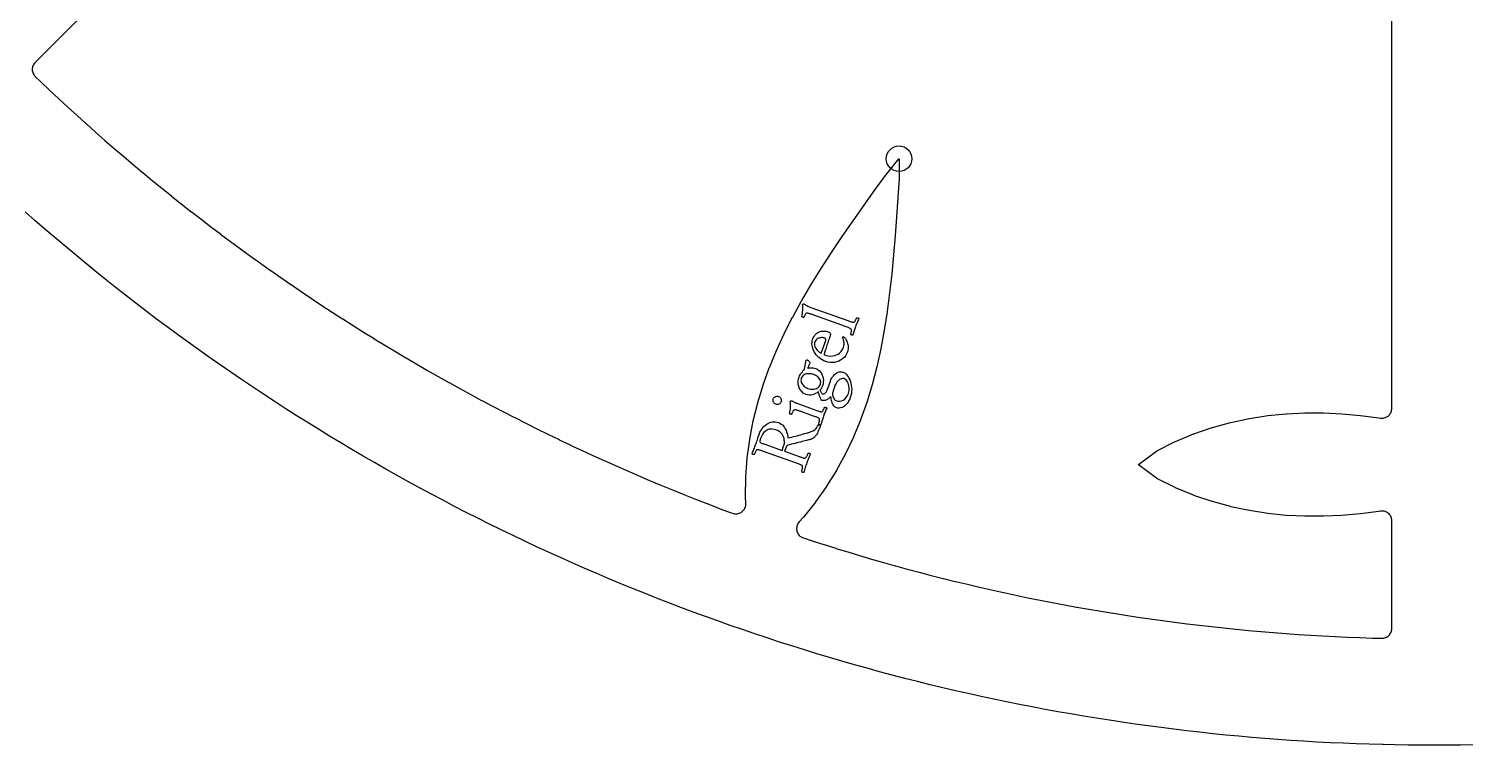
# Model space of a CAD drawing. Header units: millimetres. Extents: x -54 to 54, y -54 to 54.
# Drawn here: x -35.68 to 0.78, y -54 to -35.8 of the extents above; entities that cross this region are included whole.
import ezdxf

# ---------------------------------------------------------------- set-up
doc = ezdxf.new("R2010")
doc.units = ezdxf.units.MM
for name, color, linetype in [('CUT_INNER', 6, 'Continuous'), ('CUT_OUTER', 1, 'Continuous'), ('ENGRAVE', 7, 'Continuous'), ('TEXT', 5, 'Continuous')]:
    doc.layers.add(name, color=color, linetype=linetype)

msp = doc.modelspace()

# ---------------------------------------------------------------- linework, layer by layer
at = {"layer": 'CUT_INNER'}
msp.add_lwpolyline([(-27.9833, -29.1289), (-35.5171, -36.6626), (-35.5338, -36.6811), (-35.5486, -36.7011), (-35.5613, -36.7224), (-35.5718, -36.745), (-35.58, -36.7684), (-35.5859, -36.7926), (-35.5893, -36.8172), (-35.5903, -36.8421), (-35.5888, -36.8669), (-35.5848, -36.8914), (-35.5785, -36.9155), (-35.5697, -36.9388), (-35.5587, -36.9611), (-35.5455, -36.9822), (-35.5303, -37.0018), (-35.5133, -37.0199), (-35.374, -37.1533), (-35.3729, -37.1544), (-35.1453, -37.3697), (-35.1442, -37.3707), (-34.9154, -37.5846), (-34.9143, -37.5857), (-34.6841, -37.7982), (-34.683, -37.7992), (-34.4515, -38.0103), (-34.4504, -38.0113), (-34.2177, -38.221), (-34.2165, -38.222), (-33.9825, -38.4302), (-33.9814, -38.4312), (-33.7461, -38.638), (-33.7449, -38.639), (-33.5083, -38.8443), (-33.5072, -38.8453), (-33.2694, -39.0492), (-33.2682, -39.0502), (-33.0291, -39.2526), (-33.028, -39.2536), (-32.7877, -39.4545), (-32.7865, -39.4555), (-32.545, -39.6549), (-32.5438, -39.6559), (-32.301, -39.8539), (-32.2998, -39.8549), (-32.0559, -40.0513), (-32.0547, -40.0523), (-31.8095, -40.2473), (-31.8083, -40.2482), (-31.562, -40.4417), (-31.5608, -40.4426), (-31.3132, -40.6346), (-31.312, -40.6355), (-31.0633, -40.826), (-31.0621, -40.8269), (-30.8122, -41.0158), (-30.811, -41.0167), (-30.56, -41.2041), (-30.5588, -41.205), (-30.3066, -41.3908), (-30.3054, -41.3917), (-30.0521, -41.576), (-30.0508, -41.5769), (-29.7964, -41.7596), (-29.7951, -41.7605), (-29.5396, -41.9417), (-29.5383, -41.9425), (-29.2817, -42.1221), (-29.2804, -42.123), (-29.0227, -42.301), (-29.0214, -42.3019), (-28.7626, -42.4783), (-28.7613, -42.4791), (-28.5014, -42.654), (-28.5001, -42.6548), (-28.2391, -42.828), (-28.2379, -42.8289), (-27.9758, -43.0005), (-27.9745, -43.0013), (-27.7114, -43.1714), (-27.7101, -43.1722), (-27.446, -43.3406), (-27.4447, -43.3414), (-27.1796, -43.5082), (-27.1783, -43.509), (-26.9121, -43.6741), (-26.9108, -43.6749), (-26.6436, -43.8384), (-26.6423, -43.8392), (-26.3741, -44.0011), (-26.3728, -44.0019), (-26.1036, -44.1621), (-26.1023, -44.1629), (-25.8322, -44.3214), (-25.8309, -44.3222), (-25.5597, -44.4791), (-25.5584, -44.4799), (-25.2863, -44.6351), (-25.285, -44.6358), (-25.012, -44.7894), (-25.0107, -44.7901), (-24.7367, -44.942), (-24.7354, -44.9428), (-24.4605, -45.093), (-24.4591, -45.0937), (-24.1833, -45.2422), (-24.182, -45.2429), (-23.9053, -45.3897), (-23.9039, -45.3904), (-23.6263, -45.5356), (-23.625, -45.5363), (-23.3465, -45.6797), (-23.3451, -45.6804), (-23.0657, -45.8221), (-23.0644, -45.8227), (-22.7842, -45.9627), (-22.7828, -45.9634), (-22.5017, -46.1017), (-22.5003, -46.1023), (-22.2184, -46.2389), (-22.217, -46.2395), (-21.9343, -46.3743), (-21.9329, -46.375), (-21.6493, -46.508), (-21.6479, -46.5087), (-21.3635, -46.64), (-21.3621, -46.6406), (-21.077, -46.7702), (-21.0756, -46.7708), (-20.7896, -46.8986), (-20.7882, -46.8993), (-20.5014, -47.0253), (-20.5, -47.0259), (-20.2125, -47.1502), (-20.2111, -47.1508), (-19.9228, -47.2734), (-19.9214, -47.274), (-19.6324, -47.3947), (-19.631, -47.3953), (-19.3412, -47.5143), (-19.3398, -47.5149), (-19.0493, -47.6321), (-19.0479, -47.6326), (-18.7567, -47.7481), (-18.7552, -47.7486), (-18.4633, -47.8623), (-18.4619, -47.8628), (-18.1693, -47.9746), (-18.1679, -47.9752), (-17.8746, -48.0852), (-17.8732, -48.0858), (-17.8138, -48.1076), (-17.7903, -48.115), (-17.7662, -48.12), (-17.7417, -48.1226), (-17.717, -48.1228), (-17.6925, -48.1206), (-17.6683, -48.1159), (-17.6446, -48.1089), (-17.6218, -48.0996), (-17.6, -48.0881), (-17.5795, -48.0745), (-17.5603, -48.059), (-17.5428, -48.0416), (-17.5271, -48.0226), (-17.5134, -48.0022), (-17.5017, -47.9805), (-17.4922, -47.9577), (-17.485, -47.9342), (-17.4802, -47.91), (-17.4777, -47.8855), (-17.4777, -47.8608), (-17.4861, -47.6891), (-17.4862, -47.6811), (-17.4786, -47.1929), (-17.4783, -47.1854), (-17.4423, -46.7071), (-17.4415, -46.7), (-17.3789, -46.231), (-17.3778, -46.2241), (-17.2899, -45.7641), (-17.2885, -45.7574), (-17.1766, -45.3058), (-17.1748, -45.2995), (-17.04, -44.8558), (-17.038, -44.8499), (-16.8815, -44.4135), (-16.8794, -44.4082), (-16.7026, -43.9786), (-16.7005, -43.9737), (-16.505, -43.5503), (-16.5029, -43.546), (-16.2904, -43.1281), (-16.2884, -43.1244), (-16.0606, -42.7112), (-16.0588, -42.7081), (-15.8177, -42.2991), (-15.8161, -42.2965), (-15.5637, -41.891), (-15.5624, -41.8889), (-15.3006, -41.4861), (-15.2996, -41.4845), (-15.0304, -41.0838), (-15.0296, -41.0826), (-14.7552, -40.6839), (-14.4758, -40.285), (-14.193, -39.8872), (-14.1923, -39.8861), (-13.9071, -39.4939), (-13.9026, -39.488), (-13.5919, -39.1106), (-13.5881, -39.1064), (-13.5879, -39.112), (-13.5872, -39.6009), (-13.5874, -39.6083), (-13.6158, -40.0924), (-13.6159, -40.0937), (-13.6495, -40.5788), (-13.6865, -41.0641), (-13.7275, -41.5485), (-13.7277, -41.5499), (-13.7738, -42.0304), (-13.774, -42.0323), (-13.8272, -42.5098), (-13.8275, -42.5122), (-13.8897, -42.9858), (-13.8901, -42.9888), (-13.9632, -43.4579), (-13.9638, -43.4615), (-14.0498, -43.9254), (-14.0506, -43.9294), (-14.1514, -44.3874), (-14.1525, -44.392), (-14.27, -44.8434), (-14.2715, -44.8485), (-14.4073, -45.2927), (-14.4091, -45.2982), (-14.565, -45.7348), (-14.5672, -45.7406), (-14.7445, -46.1691), (-14.7471, -46.1751), (-14.9471, -46.5952), (-14.9502, -46.6012), (-15.1741, -47.0126), (-15.1776, -47.0186), (-15.4268, -47.4209), (-15.4307, -47.4269), (-15.7063, -47.8195), (-15.7108, -47.8254), (-16.0146, -48.2077), (-16.0198, -48.2138), (-16.1248, -48.3298), (-16.1406, -48.349), (-16.1544, -48.3697), (-16.166, -48.3917), (-16.1754, -48.4147), (-16.1825, -48.4386), (-16.1871, -48.463), (-16.1893, -48.4878), (-16.1891, -48.5127), (-16.1864, -48.5374), (-16.1812, -48.5617), (-16.1736, -48.5854), (-16.1637, -48.6082), (-16.1516, -48.63), (-16.1374, -48.6504), (-16.1212, -48.6693), (-16.1033, -48.6865), (-16.0837, -48.7018), (-16.0627, -48.7151), (-16.0405, -48.7263), (-16.0172, -48.7352), (-15.7934, -48.8084), (-15.792, -48.8089), (-15.4936, -48.9044), (-15.4922, -48.9048), (-15.1933, -48.9985), (-15.1918, -48.999), (-14.8923, -49.0908), (-14.8909, -49.0913), (-14.5908, -49.1813), (-14.5894, -49.1817), (-14.2888, -49.2699), (-14.2873, -49.2703), (-13.9862, -49.3566), (-13.9847, -49.357), (-13.6831, -49.4415), (-13.6816, -49.4419), (-13.3795, -49.5245), (-13.378, -49.5249), (-13.0753, -49.6057), (-13.0739, -49.6061), (-12.7707, -49.685), (-12.7692, -49.6854), (-12.4656, -49.7624), (-12.4641, -49.7628), (-12.1601, -49.838), (-12.1586, -49.8383), (-11.854, -49.9116), (-11.8525, -49.912), (-11.5476, -49.9834), (-11.5461, -49.9838), (-11.2406, -50.0533), (-11.2391, -50.0537), (-10.9333, -50.1214), (-10.9318, -50.1217), (-10.6256, -50.1875), (-10.6241, -50.1878), (-10.3174, -50.2518), (-10.3159, -50.2521), (-10.0089, -50.3141), (-10.0074, -50.3144), (-9.7, -50.3746), (-9.6985, -50.3749), (-9.3907, -50.4332), (-9.3892, -50.4334), (-9.0811, -50.4898), (-9.0796, -50.4901), (-8.7711, -50.5446), (-8.7696, -50.5449), (-8.4608, -50.5975), (-8.4593, -50.5977), (-8.1502, -50.6484), (-8.1487, -50.6487), (-7.8393, -50.6975), (-7.8377, -50.6977), (-7.528, -50.7446), (-7.5265, -50.7449), (-7.2165, -50.7899), (-7.215, -50.7901), (-6.9048, -50.8332), (-6.9032, -50.8334), (-6.5927, -50.8746), (-6.5912, -50.8748), (-6.2804, -50.9141), (-6.2789, -50.9143), (-5.9679, -50.9517), (-5.9664, -50.9519), (-5.6552, -50.9873), (-5.6536, -50.9875), (-5.3422, -51.0211), (-5.3407, -51.0212), (-5.029, -51.0529), (-5.0275, -51.053), (-4.7157, -51.0828), (-4.7142, -51.0829), (-4.4022, -51.1108), (-4.4006, -51.1109), (-4.0885, -51.1368), (-4.0869, -51.1369), (-3.7746, -51.1609), (-3.7731, -51.1611), (-3.4606, -51.1831), (-3.4591, -51.1832), (-3.1465, -51.2034), (-3.145, -51.2035), (-2.8323, -51.2218), (-2.8308, -51.2218), (-2.5179, -51.2382), (-2.5164, -51.2382), (-2.2035, -51.2527), (-2.202, -51.2527), (-1.889, -51.2652), (-1.8874, -51.2653), (-1.5744, -51.2758), (-1.5729, -51.2759), (-1.3369, -51.2824), (-1.3119, -51.2818), (-1.2872, -51.2788), (-1.2628, -51.2733), (-1.2391, -51.2654), (-1.2164, -51.2552), (-1.1947, -51.2427), (-1.1744, -51.2282), (-1.1557, -51.2117), (-1.1387, -51.1934), (-1.1236, -51.1735), (-1.1105, -51.1522), (-1.0997, -51.1298), (-1.0911, -51.1063), (-1.085, -51.0821), (-1.0812, -51.0574), (-1.08, -51.0325), (-1.08, -48.3008), (-1.0812, -48.2767), (-1.0846, -48.253), (-1.0903, -48.2296), (-1.0983, -48.2069), (-1.1084, -48.1851), (-1.1205, -48.1644), (-1.1345, -48.1449), (-1.1504, -48.1268), (-1.1679, -48.1104), (-1.187, -48.0957), (-1.2073, -48.0829), (-1.2288, -48.0721), (-1.2512, -48.0635), (-1.2744, -48.057), (-1.298, -48.0528), (-1.322, -48.0509), (-1.346, -48.0513), (-1.3699, -48.054), (-1.4089, -48.0603), (-1.4131, -48.0609), (-1.8782, -48.1202), (-1.8829, -48.1207), (-2.3475, -48.1622), (-2.3528, -48.1625), (-2.8168, -48.1843), (-2.8226, -48.1844), (-3.2862, -48.1848), (-3.2923, -48.1846), (-3.7556, -48.1621), (-3.7621, -48.1616), (-4.225, -48.1148), (-4.2317, -48.114), (-4.6945, -48.0417), (-4.7014, -48.0404), (-5.164, -47.9414), (-5.171, -47.9397), (-5.6335, -47.8125), (-5.6406, -47.8103), (-6.1029, -47.6529), (-6.1104, -47.6501), (-6.5718, -47.4592), (-6.5805, -47.4552), (-7.0411, -47.2214), (-7.0457, -47.2188), (-7.05, -47.2159), (-7.5104, -46.8751), (-7.5149, -46.8715), (-7.5104, -46.8678), (-7.05, -46.527), (-7.0457, -46.5241), (-7.0411, -46.5215), (-6.5805, -46.2877), (-6.5718, -46.2837), (-6.1104, -46.0928), (-6.1029, -46.09), (-5.6406, -45.9326), (-5.6335, -45.9305), (-5.171, -45.8032), (-5.164, -45.8015), (-4.7014, -45.7025), (-4.6945, -45.7012), (-4.2317, -45.6289), (-4.225, -45.6281), (-3.7621, -45.5813), (-3.7556, -45.5808), (-3.2923, -45.5583), (-3.2862, -45.5582), (-2.8226, -45.5585), (-2.8168, -45.5587), (-2.3528, -45.5804), (-2.3475, -45.5807), (-1.8829, -45.6222), (-1.8782, -45.6227), (-1.4131, -45.6821), (-1.4089, -45.6826), (-1.3699, -45.689), (-1.346, -45.6917), (-1.322, -45.692), (-1.298, -45.6901), (-1.2744, -45.6859), (-1.2512, -45.6794), (-1.2288, -45.6708), (-1.2073, -45.66), (-1.187, -45.6472), (-1.1679, -45.6325), (-1.1504, -45.6161), (-1.1345, -45.598), (-1.1205, -45.5786), (-1.1084, -45.5578), (-1.0983, -45.536), (-1.0903, -45.5133), (-1.0846, -45.49), (-1.0812, -45.4662), (-1.08, -45.4422), (-1.08, -32.0319)], dxfattribs=at)
at = {"layer": 'CUT_OUTER'}
msp.add_lwpolyline([(0.994, -53.9909), (0.6627, -53.9959), (0.3313, -53.999), (0, -54), (-0.3313, -53.999), (-0.6627, -53.9959), (-0.994, -53.9909), (-1.3031, -53.9842), (-1.3245, -53.9838), (-1.6557, -53.9746), (-1.9868, -53.9634), (-2.3179, -53.9502), (-2.6489, -53.935), (-2.9798, -53.9177), (-3.3106, -53.8984), (-3.6412, -53.8771), (-3.9717, -53.8537), (-4.3021, -53.8284), (-4.6323, -53.8009), (-4.9623, -53.7715), (-5.2922, -53.74), (-5.6218, -53.7066), (-5.9512, -53.6711), (-6.2804, -53.6335), (-6.6094, -53.594), (-6.9381, -53.5524), (-7.2666, -53.5088), (-7.5948, -53.4632), (-7.9227, -53.4156), (-8.2503, -53.366), (-8.5776, -53.3144), (-8.9046, -53.2608), (-9.2312, -53.2051), (-9.5575, -53.1475), (-9.8834, -53.0878), (-10.209, -53.0262), (-10.5341, -52.9626), (-10.8589, -52.8969), (-11.1833, -52.8293), (-11.5072, -52.7597), (-11.8307, -52.6881), (-12.1538, -52.6145), (-12.4764, -52.5389), (-12.7985, -52.4614), (-13.1202, -52.3819), (-13.4414, -52.3004), (-13.762, -52.2169), (-14.0821, -52.1315), (-14.4018, -52.0441), (-14.7208, -51.9548), (-15.0393, -51.8635), (-15.3573, -51.7702), (-15.6746, -51.675), (-15.9914, -51.5778), (-16.3076, -51.4788), (-16.6232, -51.3777), (-16.9381, -51.2748), (-17.2524, -51.1699), (-17.566, -51.063), (-17.879, -50.9543), (-18.1913, -50.8436), (-18.503, -50.7311), (-18.8139, -50.6166), (-19.1241, -50.5002), (-19.4336, -50.3819), (-19.7424, -50.2617), (-20.0504, -50.1396), (-20.3577, -50.0156), (-20.6642, -49.8898), (-20.9699, -49.7621), (-21.2749, -49.6324), (-21.579, -49.501), (-21.8823, -49.3676), (-22.1848, -49.2324), (-22.4865, -49.0954), (-22.7873, -48.9565), (-23.0873, -48.8157), (-23.3864, -48.6732), (-23.6846, -48.5288), (-23.9819, -48.3825), (-24.2783, -48.2345), (-24.5738, -48.0846), (-24.8684, -47.9329), (-25.1621, -47.7794), (-25.4547, -47.6241), (-25.7465, -47.467), (-26.0373, -47.3082), (-26.327, -47.1475), (-26.6158, -46.9851), (-26.9036, -46.8209), (-27.1904, -46.6549), (-27.4762, -46.4872), (-27.7609, -46.3177), (-28.0446, -46.1465), (-28.3272, -45.9736), (-28.6087, -45.7989), (-28.8892, -45.6225), (-29.1686, -45.4444), (-29.4469, -45.2645), (-29.7241, -45.083), (-30.0002, -44.8998), (-30.2751, -44.7149), (-30.5489, -44.5283), (-30.8215, -44.34), (-31.093, -44.15), (-31.3633, -43.9584), (-31.6325, -43.7651), (-31.9004, -43.5702), (-32.1671, -43.3737), (-32.4327, -43.1755), (-32.697, -42.9757), (-32.9601, -42.7742), (-33.2219, -42.5712), (-33.4825, -42.3665), (-33.7418, -42.1603), (-33.9999, -41.9525), (-34.2566, -41.743), (-34.5121, -41.5321), (-34.7663, -41.3195), (-35.0192, -41.1054), (-35.2708, -40.8898), (-35.521, -40.6726), (-35.7699, -40.4539)], dxfattribs=at)
at = {"layer": 'ENGRAVE'}
msp.add_circle((-13.5879, -39.1056), 0.324, dxfattribs=at)
at = {"layer": 'TEXT'}
for points in [[(-15.8209, -43.054), (-15.8326, -43.0499), (-15.8455, -43.0455), (-15.8596, -43.0408), (-15.8749, -43.0358), (-15.8901, -43.0314), (-15.904, -43.0285), (-15.9166, -43.0271), (-15.9278, -43.0272), (-15.94, -43.0293), (-15.9514, -43.0356), (-15.962, -43.046), (-15.9717, -43.0606), (-15.9808, -43.0776), (-15.9894, -43.0956), (-15.9975, -43.1145), (-16.005, -43.1343), (-16.0069, -43.1347), (-16.012, -43.1338), (-16.0201, -43.1317), (-16.0314, -43.1283), (-16.0426, -43.1244), (-16.0506, -43.1206), (-16.0554, -43.1169), (-16.0569, -43.1135), (-16.0485, -43.0745), (-16.0419, -43.0355), (-16.0371, -42.9963), (-16.0341, -42.9571), (-16.0327, -42.9182), (-16.0325, -42.88), (-16.0336, -42.8425), (-16.0359, -42.8057), (-16.0338, -42.8019), (-16.0303, -42.7988), (-16.0255, -42.7963), (-16.0193, -42.7945), (-16.0127, -42.7933), (-16.0065, -42.7931), (-16.0008, -42.7936), (-15.9955, -42.795), (-15.993, -42.7967), (-15.9854, -42.8018), (-15.9727, -42.8102), (-15.9549, -42.8221), (-15.932, -42.8358), (-15.9038, -42.8498), (-15.8702, -42.8642), (-15.8313, -42.8789), (-14.8915, -43.2152), (-14.8696, -43.2229), (-14.8483, -43.2303), (-14.8279, -43.2373), (-14.8081, -43.2439), (-14.7894, -43.2495), (-14.7721, -43.2536), (-14.7563, -43.2562), (-14.742, -43.2572), (-14.7359, -43.2556), (-14.729, -43.2513), (-14.7215, -43.2442), (-14.7133, -43.2344), (-14.7049, -43.2228), (-14.697, -43.2105), (-14.6896, -43.1974), (-14.6826, -43.1837), (-14.6764, -43.1705), (-14.6713, -43.1594), (-14.6674, -43.1503), (-14.6647, -43.1432), (-14.6589, -43.1422), (-14.6518, -43.1424), (-14.6434, -43.1438), (-14.6338, -43.1463), (-14.6244, -43.1497), (-14.617, -43.1537), (-14.6115, -43.1583), (-14.608, -43.1635), (-14.6205, -43.1923), (-14.6322, -43.2194), (-14.6432, -43.2447), (-14.6535, -43.2683), (-14.6634, -43.2919), (-14.6735, -43.3172), (-14.6838, -43.344), (-14.6942, -43.3726), (-14.7039, -43.4003), (-14.7127, -43.4268), (-14.7207, -43.452), (-14.7277, -43.476), (-14.7347, -43.5003), (-14.7421, -43.5265), (-14.7501, -43.5547), (-14.7587, -43.5848), (-14.7648, -43.5866), (-14.7719, -43.5867), (-14.7802, -43.5851), (-14.7896, -43.5818), (-14.7987, -43.5776), (-14.806, -43.5733), (-14.8116, -43.569), (-14.8154, -43.5645), (-14.8131, -43.5574), (-14.8104, -43.5481), (-14.8073, -43.5366), (-14.804, -43.5229), (-14.8008, -43.5082), (-14.7983, -43.4936), (-14.7966, -43.4789), (-14.7955, -43.4643), (-14.7955, -43.4511), (-14.7969, -43.4409), (-14.7996, -43.4337), (-14.8036, -43.4294), (-14.8154, -43.4211), (-14.8292, -43.4131), (-14.8451, -43.4053), (-14.8632, -43.3978), (-14.8826, -43.3903), (-14.9029, -43.3827), (-14.924, -43.375), (-14.9458, -43.3671)], [(-15.4956, -44.0797), (-15.4346, -44.0994), (-15.3767, -44.1114), (-15.3217, -44.1158), (-15.2697, -44.1126), (-15.2212, -44.1027), (-15.1769, -44.087), (-15.1366, -44.0655), (-15.1003, -44.0384), (-15.0685, -44.0066), (-15.0413, -43.9715), (-15.0187, -43.9331), (-15.0008, -43.8912), (-14.9925, -43.864), (-14.987, -43.8373), (-14.9844, -43.811), (-14.9846, -43.7851), (-14.9869, -43.7601), (-14.9907, -43.7366), (-14.9958, -43.7146), (-15.0023, -43.6942), (-15.0093, -43.6758), (-15.0156, -43.6603), (-15.0214, -43.6475), (-15.0266, -43.6375), (-15.0257, -43.6363), (-15.0236, -43.6348), (-15.0205, -43.633), (-15.0162, -43.6309), (-15.0113, -43.6292), (-15.006, -43.6286), (-15.0004, -43.6291), (-14.9945, -43.6307), (-14.9864, -43.6345), (-14.9783, -43.6399), (-14.9703, -43.6471), (-14.9624, -43.6559), (-14.9512, -43.6716), (-14.9395, -43.6903), (-14.9274, -43.7121), (-14.9148, -43.7369), (-14.903, -43.7643), (-14.8932, -43.7938), (-14.8854, -43.8254), (-14.8797, -43.8591), (-14.8773, -43.8944), (-14.8796, -43.9306), (-14.8864, -43.9677), (-14.8979, -44.0057), (-14.9214, -44.0606), (-14.9505, -44.1097), (-14.9853, -44.1531), (-15.0258, -44.1907), (-15.0706, -44.2222), (-15.1185, -44.2472), (-15.1695, -44.2657), (-15.2236, -44.2776), (-15.2795, -44.2826), (-15.336, -44.2802), (-15.3929, -44.2706), (-15.4504, -44.2536), (-15.4984, -44.2339), (-15.5432, -44.2104), (-15.5847, -44.183), (-15.623, -44.1518), (-15.6578, -44.1178), (-15.6889, -44.082), (-15.7161, -44.0444), (-15.7396, -44.005), (-15.7592, -43.9646), (-15.7749, -43.9241), (-15.7867, -43.8834), (-15.7946, -43.8425), (-15.7983, -43.8026), (-15.7976, -43.7649), (-15.7926, -43.7293), (-15.7832, -43.6958), (-15.766, -43.6539), (-15.7465, -43.6172), (-15.7246, -43.5859), (-15.7003, -43.5598), (-15.6744, -43.5382), (-15.6478, -43.5203), (-15.6206, -43.5061), (-15.5927, -43.4955), (-15.5649, -43.488), (-15.538, -43.4831), (-15.512, -43.4807), (-15.4869, -43.4808), (-15.4634, -43.4827), (-15.4424, -43.4856), (-15.4236, -43.4895), (-15.4072, -43.4944), (-15.3873, -43.5023), (-15.3702, -43.5106), (-15.3557, -43.5193), (-15.344, -43.5285), (-15.3355, -43.5385), (-15.3305, -43.5499), (-15.3292, -43.5625), (-15.3315, -43.5764), (-15.3346, -43.5881), (-15.3394, -43.6041), (-15.3459, -43.6246), (-15.3542, -43.6494), (-15.3635, -43.6774), (-15.3735, -43.7073), (-15.3839, -43.7392), (-15.395, -43.773), (-15.4062, -43.8077), (-15.4174, -43.8421), (-15.4285, -43.8763), (-15.4395, -43.9102), (-15.45, -43.9427), (-15.4598, -43.9726), (-15.4688, -43.9999), (-15.477, -44.0247), (-15.4841, -44.0457), (-15.4895, -44.0619), (-15.4933, -44.0733), (-15.4956, -44.0797)], [(-15.5649, -44.0435), (-15.4496, -43.7215), (-15.4471, -43.7124), (-15.4461, -43.7036), (-15.4466, -43.6949), (-15.4485, -43.6865), (-15.4525, -43.6784), (-15.459, -43.671), (-15.468, -43.6643), (-15.4796, -43.6582), (-15.493, -43.6535), (-15.5098, -43.6502), (-15.53, -43.6483), (-15.5535, -43.6478), (-15.5786, -43.6493), (-15.6036, -43.6535), (-15.6284, -43.6606), (-15.653, -43.6704), (-15.6759, -43.684), (-15.6953, -43.7024), (-15.7113, -43.7256), (-15.7239, -43.7536), (-15.7324, -43.7844), (-15.7355, -43.814), (-15.7332, -43.8424), (-15.7254, -43.8696), (-15.7139, -43.8953), (-15.7004, -43.9194), (-15.6848, -43.9417), (-15.6672, -43.9624), (-15.6489, -43.981), (-15.6312, -43.9975), (-15.6142, -44.0117), (-15.5978, -44.0238), (-15.5837, -44.0332), (-15.5735, -44.0396), (-15.5672, -44.0431), (-15.5649, -44.0435)], [(-15.332, -44.7529), (-15.3163, -44.7146), (-15.2975, -44.6787), (-15.2755, -44.6452), (-15.2504, -44.6142), (-15.2232, -44.5864), (-15.1948, -44.5626), (-15.1654, -44.543), (-15.1349, -44.5276), (-15.1041, -44.5171), (-15.0741, -44.5125), (-15.0447, -44.5138), (-15.016, -44.521), (-14.9863, -44.5345), (-14.9579, -44.5535), (-14.9309, -44.5778), (-14.9052, -44.6074), (-14.8814, -44.6414), (-14.8599, -44.6788), (-14.8408, -44.7194), (-14.8239, -44.7633), (-14.8101, -44.8098), (-14.7999, -44.8582), (-14.7934, -44.9084), (-14.7905, -44.9604), (-14.7919, -45.0131), (-14.7981, -45.0656), (-14.8093, -45.1177), (-14.8253, -45.1695), (-14.8411, -45.2084), (-14.8602, -45.2462), (-14.8825, -45.2827), (-14.9082, -45.3181), (-14.9366, -45.3506), (-14.9673, -45.3786), (-15.0002, -45.4021), (-15.0353, -45.4211), (-15.0721, -45.434), (-15.11, -45.439), (-15.1489, -45.4362), (-15.1889, -45.4256), (-15.21, -45.4153), (-15.229, -45.4004), (-15.2457, -45.3809), (-15.2602, -45.3567), (-15.2728, -45.3296), (-15.2838, -45.3014), (-15.2933, -45.272), (-15.3012, -45.2415), (-15.3077, -45.2118), (-15.3131, -45.1852), (-15.3172, -45.1616), (-15.3201, -45.141), (-15.3332, -45.156), (-15.3479, -45.1708), (-15.3642, -45.1854), (-15.3823, -45.1999), (-15.4017, -45.2133), (-15.4223, -45.2247), (-15.444, -45.2341), (-15.4669, -45.2416), (-15.4904, -45.2461), (-15.5142, -45.2469), (-15.5382, -45.2439), (-15.5624, -45.2371), (-15.5694, -45.2233), (-15.5765, -45.2072), (-15.5839, -45.1889), (-15.5915, -45.1684), (-15.599, -45.1469), (-15.6061, -45.1255), (-15.6129, -45.1042), (-15.6192, -45.0831), (-15.6249, -45.0633), (-15.6294, -45.0461), (-15.6328, -45.0313), (-15.6352, -45.0191), (-15.6697, -45.046), (-15.7067, -45.0681), (-15.7461, -45.0855), (-15.788, -45.0981), (-15.8303, -45.1055), (-15.8709, -45.107), (-15.9098, -45.1027), (-15.9471, -45.0926), (-15.9849, -45.076), (-16.0194, -45.0545), (-16.0506, -45.028), (-16.0784, -44.9965), (-16.1022, -44.9611), (-16.1214, -44.9229), (-16.136, -44.8816), (-16.146, -44.8375), (-16.1506, -44.7917), (-16.149, -44.7453), (-16.1412, -44.6985), (-16.1273, -44.6511), (-16.1151, -44.6204), (-16.1016, -44.5929), (-16.0869, -44.5688), (-16.0709, -44.5479), (-16.0552, -44.5297), (-16.0412, -44.5134), (-16.0289, -44.4991), (-16.0182, -44.4868), (-16.0093, -44.4759), (-16.0029, -44.468), (-15.999, -44.463), (-15.9976, -44.4611), (-15.9969, -44.4598), (-15.995, -44.4571), (-15.9921, -44.4529), (-15.9881, -44.4473), (-15.9424, -44.2238), (-15.936, -44.2171), (-15.9294, -44.213), (-15.9226, -44.2116), (-15.9156, -44.2128), (-15.9088, -44.2162), (-15.9004, -44.2222), (-15.8905, -44.2307), (-15.8792, -44.2418), (-15.8683, -44.2539), (-15.8599, -44.2653), (-15.8539, -44.2761), (-15.8505, -44.2863), (-15.856, -44.2985), (-15.8615, -44.3115), (-15.8673, -44.3253), (-15.8731, -44.3399), (-15.879, -44.3544), (-15.8846, -44.3678), (-15.8899, -44.3802), (-15.895, -44.3915), (-15.8994, -44.4009), (-15.9025, -44.4077), (-15.9044, -44.4117), (-15.905, -44.4131), (-15.9059, -44.4167), (-15.9057, -44.4197), (-15.9043, -44.4219), (-15.9018, -44.4233), (-15.8933, -44.4208), (-15.8786, -44.4182), (-15.8578, -44.4158), (-15.8309, -44.4133), (-15.8003, -44.4128), (-15.7686, -44.4159), (-15.7359, -44.4227), (-15.702, -44.4332), (-15.6687, -44.4482), (-15.6375, -44.4685), (-15.6086, -44.4942), (-15.5819, -44.5253), (-15.5584, -44.5605), (-15.5393, -44.5987), (-15.5246, -44.64), (-15.5142, -44.6843), (-15.5092, -44.7303), (-15.5105, -44.7767), (-15.5181, -44.8236), (-15.5319, -44.871), (-15.5372, -44.8845), (-15.5436, -44.8988), (-15.5511, -44.9138), (-15.5598, -44.9296), (-15.5685, -44.9446), (-15.5765, -44.9573), (-15.5837, -44.9677), (-15.59, -44.9759), (-15.5869, -44.9916), (-15.5825, -45.0074), (-15.5766, -45.0233), (-15.5693, -45.0393), (-15.5608, -45.0538), (-15.5512, -45.0655), (-15.5406, -45.0742), (-15.529, -45.08), (-15.5204, -45.0809), (-15.5086, -45.0787), (-15.4937, -45.0733), (-15.4756, -45.0648), (-15.4571, -45.0523), (-15.4409, -45.0349), (-15.427, -45.0128), (-15.4154, -44.9858)], [(-16.0694, -44.681), (-16.077, -44.709), (-16.0795, -44.7362), (-16.0768, -44.7627), (-16.0691, -44.7885), (-16.0572, -44.8132), (-16.0422, -44.8364), (-16.0241, -44.8581), (-16.003, -44.8784), (-15.9796, -44.8968), (-15.9547, -44.9128), (-15.9285, -44.9265), (-15.9008, -44.9378), (-15.8702, -44.9472), (-15.8391, -44.9536), (-15.8075, -44.9571), (-15.7754, -44.9575), (-15.7439, -44.9548), (-15.714, -44.9487), (-15.6857, -44.9391), (-15.659, -44.9261), (-15.6351, -44.9094), (-15.6148, -44.8888), (-15.5983, -44.8642), (-15.5856, -44.8358), (-15.5783, -44.8088), (-15.5759, -44.7824), (-15.5785, -44.7567), (-15.586, -44.7317), (-15.5976, -44.7077), (-15.6122, -44.6852), (-15.63, -44.6641), (-15.6508, -44.6445), (-15.6738, -44.6268), (-15.6981, -44.6114), (-15.7236, -44.5982), (-15.7503, -44.5872), (-15.7818, -44.5774), (-15.8136, -44.5703), (-15.8457, -44.566), (-15.878, -44.5644), (-15.9097, -44.5659), (-15.9398, -44.5709), (-15.9682, -44.5793), (-15.995, -44.5911), (-16.0191, -44.6069), (-16.0396, -44.6271), (-16.0563, -44.6518), (-16.0694, -44.681)], [(-15.2249, -44.8941), (-15.2286, -44.9046), (-15.2332, -44.9182), (-15.2388, -44.9347), (-15.2452, -44.9542), (-15.252, -44.9749), (-15.2585, -44.9951), (-15.2646, -45.0149), (-15.2705, -45.0343), (-15.2754, -45.0516), (-15.2787, -45.0653), (-15.2805, -45.0754), (-15.2807, -45.082), (-15.2756, -45.1028), (-15.2689, -45.1256), (-15.2606, -45.1504), (-15.2508, -45.1772), (-15.2391, -45.2024), (-15.2252, -45.2224), (-15.2092, -45.2371), (-15.1911, -45.2466), (-15.1439, -45.2586), (-15.0976, -45.2606), (-15.0521, -45.2526), (-15.0074, -45.2346), (-14.9659, -45.2066), (-14.9299, -45.1687), (-14.8992, -45.1208), (-14.874, -45.063), (-14.8636, -45.0279), (-14.857, -44.9914), (-14.8542, -44.9536), (-14.8551, -44.9144), (-14.8597, -44.8755), (-14.8674, -44.8386), (-14.8785, -44.8036), (-14.8928, -44.7707), (-14.9102, -44.7415), (-14.9305, -44.7178), (-14.9535, -44.6997), (-14.9795, -44.6871), (-14.9947, -44.6835), (-15.0119, -44.6829), (-15.0313, -44.6853), (-15.0527, -44.6906), (-15.0752, -44.6995), (-15.098, -44.7127), (-15.121, -44.73), (-15.1442, -44.7516), (-15.1667, -44.7782), (-15.1877, -44.8108), (-15.2071, -44.8494), (-15.2249, -44.8941)], [(-16.7167, -45.3405), (-16.7356, -45.3316), (-16.7518, -45.3196), (-16.7653, -45.3045), (-16.776, -45.2861), (-16.7834, -45.2661), (-16.7866, -45.2461), (-16.7856, -45.2259), (-16.7804, -45.2057), (-16.7716, -45.1868), (-16.7596, -45.1706), (-16.7444, -45.1571), (-16.726, -45.1463), (-16.7061, -45.139), (-16.686, -45.1358), (-16.6659, -45.1368), (-16.6456, -45.142), (-16.6267, -45.1508), (-16.6105, -45.1628), (-16.5971, -45.178), (-16.5863, -45.1964), (-16.5789, -45.2163), (-16.5758, -45.2364), (-16.5767, -45.2565), (-16.5819, -45.2767), (-16.5907, -45.2956), (-16.6027, -45.3118), (-16.6179, -45.3253), (-16.6363, -45.3361), (-16.6563, -45.3435), (-16.6763, -45.3466), (-16.6965, -45.3456), (-16.7167, -45.3405)], [(-15.7046, -45.4878), (-15.6827, -45.4956), (-15.6615, -45.503), (-15.641, -45.5099), (-15.6212, -45.5165), (-15.6025, -45.5221), (-15.5853, -45.5262), (-15.5695, -45.5288), (-15.5552, -45.5299), (-15.549, -45.5283), (-15.5422, -45.5239), (-15.5347, -45.5169), (-15.5264, -45.507), (-15.5181, -45.4955), (-15.5103, -45.4834), (-15.5029, -45.4707), (-15.4961, -45.4573), (-15.4901, -45.4446), (-15.4851, -45.4338), (-15.4813, -45.4249), (-15.4786, -45.4179), (-15.4728, -45.4169), (-15.4657, -45.4171), (-15.4573, -45.4184), (-15.4477, -45.421), (-15.4383, -45.4244), (-15.4309, -45.4284), (-15.4254, -45.433), (-15.4219, -45.4382), (-15.4343, -45.4669), (-15.446, -45.4938), (-15.4569, -45.5188), (-15.467, -45.542), (-15.4768, -45.5651), (-15.4868, -45.5901), (-15.4969, -45.6168), (-15.5074, -45.6452), (-15.5171, -45.673), (-15.526, -45.6997), (-15.534, -45.7252), (-15.5413, -45.7496), (-15.5483, -45.7744), (-15.5559, -45.8009), (-15.564, -45.8293), (-15.5726, -45.8595), (-15.5787, -45.8613), (-15.5858, -45.8613), (-15.5941, -45.8597), (-15.6035, -45.8565), (-15.6126, -45.8523), (-15.6199, -45.848), (-15.6255, -45.8437), (-15.6293, -45.8392), (-15.6269, -45.832), (-15.6242, -45.8225), (-15.621, -45.8107), (-15.6175, -45.7966), (-15.6141, -45.7815), (-15.6116, -45.7665), (-15.6097, -45.7516), (-15.6087, -45.7369), (-15.6087, -45.7238), (-15.6101, -45.7136), (-15.6128, -45.7063), (-15.6168, -45.702), (-15.6285, -45.6938), (-15.6424, -45.6857), (-15.6583, -45.678), (-15.6763, -45.6705), (-15.6958, -45.663), (-15.7161, -45.6554), (-15.7371, -45.6476), (-15.759, -45.6397), (-16.1276, -45.5078), (-16.1386, -45.504), (-16.151, -45.4997), (-16.1651, -45.4951), (-16.1807, -45.49), (-16.1963, -45.4855), (-16.2105, -45.4825), (-16.2233, -45.481), (-16.2346, -45.481), (-16.2446, -45.4824), (-16.2542, -45.4871), (-16.2634, -45.4951), (-16.2722, -45.5064), (-16.2805, -45.5194), (-16.2879, -45.5327), (-16.2947, -45.5463), (-16.3006, -45.5602), (-16.3057, -45.5729), (-16.3097, -45.5832), (-16.3127, -45.591), (-16.3147, -45.5963), (-16.3181, -45.5962), (-16.3235, -45.5954), (-16.3309, -45.5939), (-16.3404, -45.5916), (-16.35, -45.5888), (-16.3576, -45.5855), (-16.3634, -45.5817), (-16.3673, -45.5774), (-16.3593, -45.5372), (-16.3528, -45.4969), (-16.3477, -45.4568), (-16.3441, -45.4167), (-16.3422, -45.3772), (-16.3426, -45.339), (-16.345, -45.302), (-16.3496, -45.2662), (-16.3475, -45.2625), (-16.3438, -45.2594), (-16.3387, -45.257), (-16.3321, -45.2553), (-16.3251, -45.2543), (-16.319, -45.254), (-16.3137, -45.2544), (-16.3093, -45.2555), (-16.3049, -45.2573), (-16.298, -45.2607), (-16.2884, -45.2655), (-16.2763, -45.2719), (-16.2628, -45.2789), (-16.2493, -45.2858), (-16.2357, -45.2926), (-16.2221, -45.2992), (-16.2095, -45.3052), (-16.1991, -45.31), (-16.1908, -45.3136), (-16.1847, -45.316)], [(-17.1317, -46.0854), (-17.1183, -46.0522), (-17.1019, -46.0195), (-17.0825, -45.9873), (-17.0601, -45.9556), (-17.0353, -45.9253), (-17.0084, -45.8973), (-16.9795, -45.8716), (-16.9486, -45.8481), (-16.9158, -45.8278), (-16.8814, -45.8113), (-16.8454, -45.7987), (-16.8078, -45.79), (-16.7689, -45.7859), (-16.7289, -45.7874), (-16.6879, -45.7943), (-16.6459, -45.8068), (-16.6116, -45.8218), (-16.5795, -45.8417), (-16.5498, -45.8662), (-16.5223, -45.8956), (-16.4974, -45.9283), (-16.4756, -45.9631), (-16.4568, -46), (-16.441, -46.0389), (-16.4287, -46.0785), (-16.4201, -46.1175), (-16.4152, -46.1559), (-16.4141, -46.1936), (-16.3622, -46.1828), (-16.3121, -46.1718), (-16.264, -46.1608), (-16.2179, -46.1496), (-16.1727, -46.138), (-16.1275, -46.1259), (-16.0822, -46.1133), (-16.0368, -46.1001), (-15.9902, -46.0862), (-15.9412, -46.0715), (-15.8897, -46.0559), (-15.8358, -46.0395), (-15.8014, -46.0273), (-15.7703, -46.013), (-15.7424, -45.9965), (-15.7177, -45.9778), (-15.6954, -45.9556), (-15.6744, -45.9285), (-15.6548, -45.8964), (-15.6366, -45.8595), (-15.6304, -45.8579), (-15.6231, -45.8586), (-15.6145, -45.8614), (-15.6047, -45.8663), (-15.5954, -45.8718), (-15.5883, -45.8762), (-15.5833, -45.8795), (-15.5806, -45.8818), (-15.598, -45.9292), (-15.6149, -45.9721), (-15.6311, -46.0104), (-15.6467, -46.0443), (-15.6614, -46.0737), (-15.675, -46.0985), (-15.6873, -46.1187), (-15.6984, -46.1344), (-15.707, -46.1439), (-15.7174, -46.155), (-15.7298, -46.1677), (-15.744, -46.182), (-15.7608, -46.1965), (-15.7809, -46.2094), (-15.8043, -46.2208), (-15.8311, -46.2308), (-15.8438, -46.2346), (-15.8611, -46.2395), (-15.8831, -46.2456), (-15.9099, -46.2529), (-15.9405, -46.2611), (-15.9742, -46.2699), (-16.011, -46.2793), (-16.0508, -46.2893), (-16.0929, -46.2998), (-16.1364, -46.3107), (-16.1814, -46.3219), (-16.2277, -46.3334), (-16.2745, -46.345), (-16.3207, -46.3561), (-16.3663, -46.3669), (-16.4114, -46.3774), (-16.4255, -46.3834), (-16.4379, -46.3941), (-16.4486, -46.4095), (-16.4574, -46.4294), (-16.4944, -46.5327), (-16.1257, -46.6646), (-16.1227, -46.6657), (-16.1196, -46.6668), (-16.1166, -46.6679), (-16.1136, -46.669), (-16.1105, -46.6701), (-16.1075, -46.6712), (-16.1045, -46.6723), (-16.1014, -46.6733), (-16.0826, -46.68), (-16.0646, -46.6862), (-16.0475, -46.692), (-16.0312, -46.6973), (-16.0159, -46.7019), (-16.0017, -46.7053), (-15.9888, -46.7076), (-15.977, -46.7087), (-15.9708, -46.707), (-15.9637, -46.702), (-15.9559, -46.694), (-15.9472, -46.6828), (-15.9383, -46.6697), (-15.9298, -46.6559), (-15.9218, -46.6414), (-15.9143, -46.6261), (-15.9076, -46.6116), (-15.9022, -46.5995), (-15.8981, -46.5899), (-15.8953, -46.5826), (-15.8895, -46.5816), (-15.8824, -46.5818), (-15.8741, -46.5831), (-15.8644, -46.5856), (-15.8551, -46.5891), (-15.8476, -46.5931), (-15.8421, -46.5977), (-15.8386, -46.6029), (-15.8513, -46.6322), (-15.8637, -46.661), (-15.8757, -46.6892), (-15.8873, -46.7168), (-15.8987, -46.7444), (-15.9098, -46.7725), (-15.9207, -46.8011), (-15.9313, -46.8302), (-15.9413, -46.8587), (-15.951, -46.8877), (-15.9605, -46.917), (-15.9696, -46.9467), (-15.9786, -46.9768), (-15.9875, -47.0071), (-15.9964, -47.0378), (-16.0053, -47.0688), (-16.0113, -47.0705), (-16.0185, -47.0706), (-16.0268, -47.069), (-16.0362, -47.0657), (-16.0452, -47.0615), (-16.0526, -47.0573), (-16.0582, -47.0529), (-16.062, -47.0485), (-16.0596, -47.0411), (-16.0566, -47.031), (-16.0531, -47.0182), (-16.0491, -47.0028), (-16.0452, -46.9861), (-16.0421, -46.9696), (-16.0397, -46.9533), (-16.0381, -46.937), (-16.0377, -46.9226), (-16.0387, -46.9114), (-16.0411, -46.9036), (-16.0451, -46.8991), (-16.0569, -46.8909), (-16.0707, -46.8828), (-16.0866, -46.8751), (-16.1046, -46.8675), (-16.1241, -46.8601), (-16.1444, -46.8525), (-16.1654, -46.8447), (-16.1873, -46.8368), (-17.0327, -46.5366), (-17.0547, -46.5288), (-17.0761, -46.5214), (-17.0969, -46.5143), (-17.1171, -46.5076), (-17.1363, -46.5018), (-17.1538, -46.4976), (-17.1698, -46.4949), (-17.1842, -46.4938), (-17.1909, -46.4945), (-17.198, -46.4989), (-17.2056, -46.507), (-17.2137, -46.5187), (-17.2218, -46.5325), (-17.2297, -46.5467), (-17.2372, -46.5613), (-17.2445, -46.5762), (-17.251, -46.5902), (-17.2563, -46.602), (-17.2603, -46.6115), (-17.2631, -46.6187), (-17.2689, -46.6197), (-17.276, -46.6195), (-17.2844, -46.6182), (-17.294, -46.6156), (-17.3034, -46.6122), (-17.3108, -46.6082), (-17.3163, -46.6036), (-17.3198, -46.5984), (-17.308, -46.5686), (-17.2961, -46.5392), (-17.2842, -46.5102), (-17.2724, -46.4817), (-17.2607, -46.4534), (-17.2495, -46.4251), (-17.2388, -46.3967), (-17.2284, -46.3684), (-17.2178, -46.3384), (-17.2071, -46.3072), (-17.1962, -46.2747), (-17.1851, -46.241), (-17.1734, -46.2056), (-17.1606, -46.1678), (-17.1467, -46.1277), (-17.1317, -46.0854)], [(-16.6936, -45.9976), (-16.7571, -45.9798), (-16.8179, -45.9729), (-16.8759, -45.9767), (-16.9313, -45.9914), (-16.9822, -46.0192), (-17.027, -46.0626), (-17.0656, -46.1214), (-17.0981, -46.1956), (-17.1016, -46.206), (-17.1058, -46.2189), (-17.1106, -46.2342), (-17.116, -46.2521), (-17.1202, -46.2695), (-17.1215, -46.2835), (-17.1199, -46.2942), (-17.1153, -46.3014), (-17.1059, -46.3089), (-17.093, -46.3165), (-17.0767, -46.3245), (-17.0568, -46.3326), (-17.0351, -46.3409), (-17.0133, -46.3491), (-16.9913, -46.3572), (-16.9691, -46.3652), (-16.5551, -46.511), (-16.5175, -46.4057), (-16.5061, -46.3668), (-16.4994, -46.3273), (-16.4975, -46.2871), (-16.5004, -46.2461), (-16.5079, -46.2058), (-16.5202, -46.1674), (-16.5371, -46.1308), (-16.5587, -46.0962), (-16.585, -46.0648), (-16.6163, -46.0379), (-16.6525, -46.0155), (-16.6936, -45.9976)]]:
    msp.add_lwpolyline(points, close=True, dxfattribs=at)

doc.saveas('drawing.dxf')
